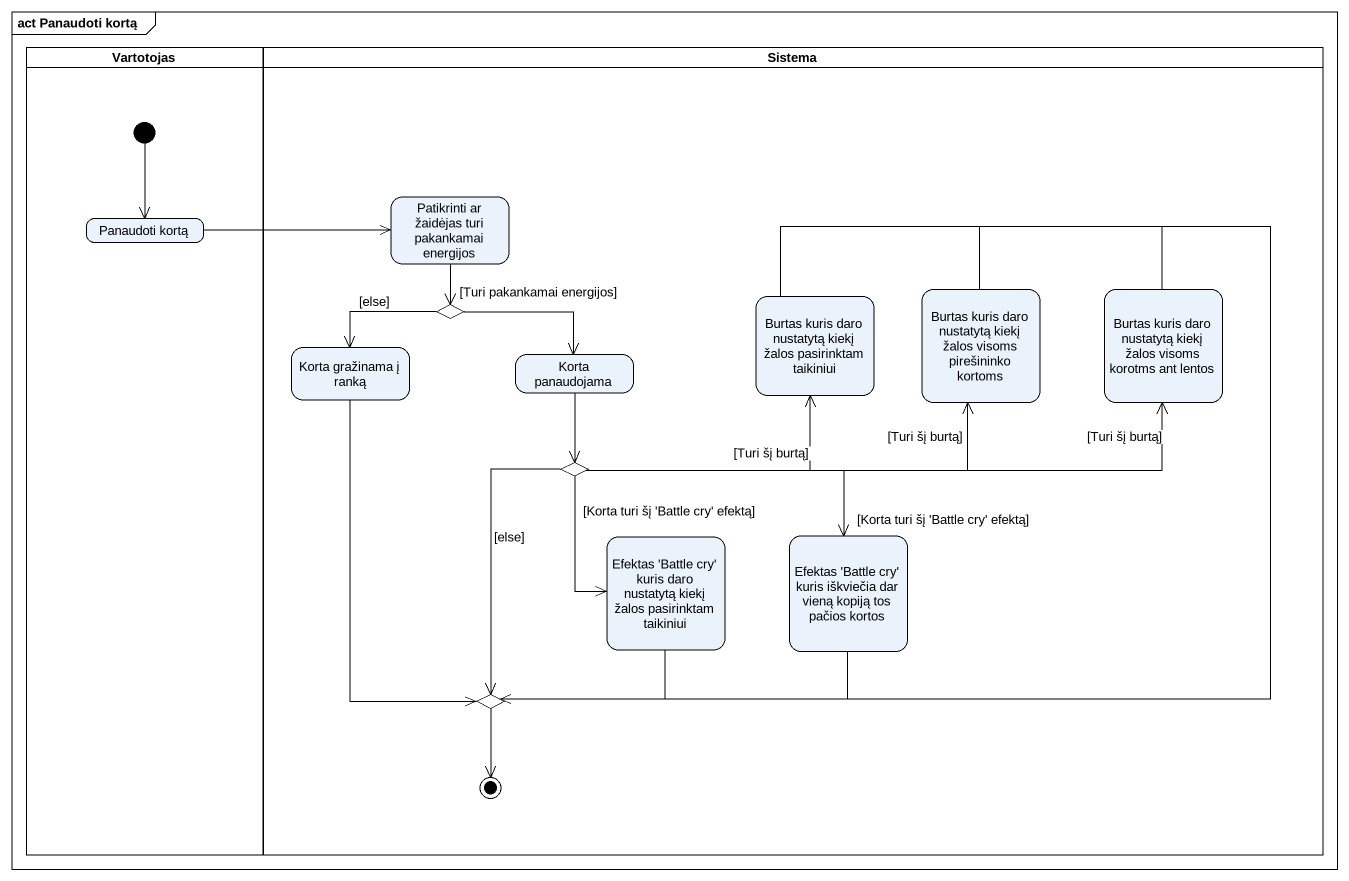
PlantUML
@startuml
mainframe act Panaudoti kortą
hide empty description
state Vartotojas <<partition>> {
  state "Panaudoti kortą" as Panaudoti_kortą
  [*] --> Panaudoti_kortą
}
state Sistema <<partition>> {
  state "Patikrinti ar žaidėjas turi pakankamai energijos" as Patikrinti_ar_žaidėjas_turi
  state choice1 <<choice>>
  state "Burtas kuris daro nustatytą kiekį žalos pasirinktam taikiniui" as Burtas_kuris_daro_nustatytą
  state "Burtas kuris daro nustatytą kiekį žalos visoms pirešininko kortoms" as Burtas_kuris_daro_nustatytą_2
  state "Burtas kuris daro nustatytą kiekį žalos visoms korotms ant lentos" as Burtas_kuris_daro_nustatytą_3
  state "Korta gražinama į ranką" as Korta_gražinama_į_ranką
  state "Korta panaudojama" as Korta_panaudojama
  state choice2 <<choice>>
  state "Efektas 'Battle cry' kuris iškviečia dar vieną kopiją tos pačios kortos" as Efektas_Battle_cry_kuris
  state "Efektas 'Battle cry' kuris daro nustatytą kiekį žalos pasirinktam taikiniui" as Efektas_Battle_cry_kuris_2
  state choice3 <<choice>>
  choice3 --> [*]
}
Patikrinti_ar_žaidėjas_turi --> choice1
Panaudoti_kortą -right-> Patikrinti_ar_žaidėjas_turi
choice1 --> Korta_gražinama_į_ranką : [else]
choice1 -right-> Korta_panaudojama : [Turi pakankamai energijos]
Burtas_kuris_daro_nustatytą --> choice3
Burtas_kuris_daro_nustatytą_2 --> choice3
Burtas_kuris_daro_nustatytą_3 -left-> choice3
Korta_gražinama_į_ranką --> choice3
Korta_panaudojama --> choice2
choice2 -right-> Burtas_kuris_daro_nustatytą : [Turi šį burtą]
choice2 -right-> Burtas_kuris_daro_nustatytą_2 : [Turi šį burtą]
choice2 -right-> Burtas_kuris_daro_nustatytą_3 : [Turi šį burtą]
choice2 -right-> Efektas_Battle_cry_kuris : [Korta turi šį 'Battle cry' efektą]
choice2 --> Efektas_Battle_cry_kuris_2 : [Korta turi šį 'Battle cry' efektą]
choice2 --> choice3 : [else]
Efektas_Battle_cry_kuris -left-> choice3
Efektas_Battle_cry_kuris_2 --> choice3
@enduml
